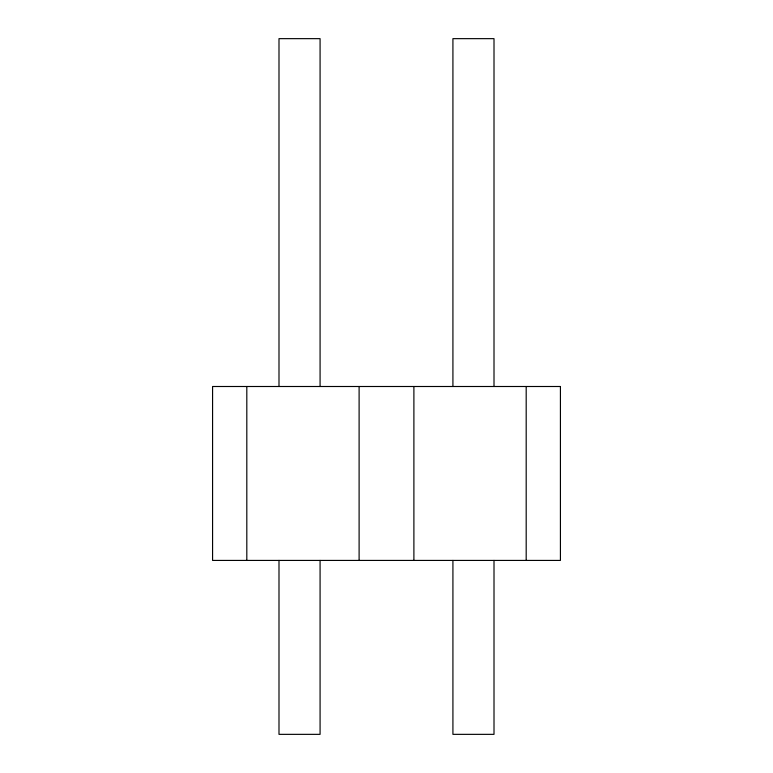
<?xml version="1.0" encoding="UTF-8"?>
<svg xmlns="http://www.w3.org/2000/svg" width="773" height="773" viewBox="0 0 773 773"><rect width="100%" height="100%" fill="white"/><g stroke="black" fill="none" stroke-linecap="round" stroke-linejoin="round"><path stroke-width="1.16" d="M526.191 386.5L526.191 560.425M494.005 386.5L494.005 38.65L452.92 38.65L452.92 386.5M494.005 560.425L494.005 734.35L452.92 734.35L452.92 560.425M413.893 386.5L413.893 560.425M359.107 386.5L359.107 560.425M320.08 386.5L320.08 38.65L278.995 38.65L278.995 386.5M320.08 560.425L320.08 734.35L278.995 734.35L278.995 560.425M246.809 386.5L246.809 560.425M560.425 386.5L212.575 386.5L212.575 560.425L560.425 560.425L560.425 386.5"/></g></svg>
